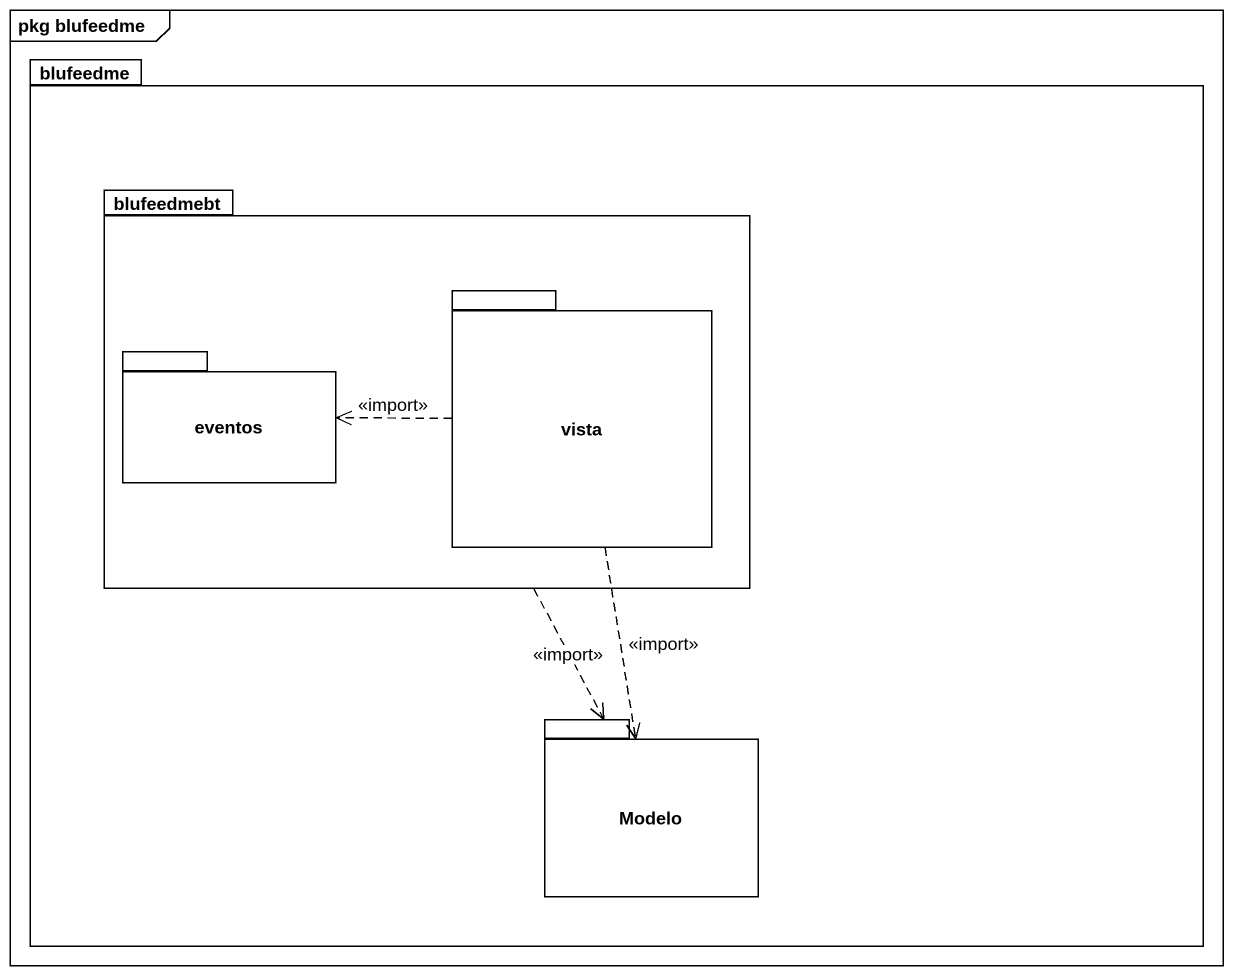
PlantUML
@startuml
mainframe pkg blufeedme
package blufeedme {
  package blufeedmebt {
    package vista {
    }
    package eventos {
    }
  }
  package Modelo {
  }
}
blufeedmebt ..> Modelo : <<import>>
vista .left.> eventos : <<import>>
vista ..> Modelo : <<import>>
@enduml
